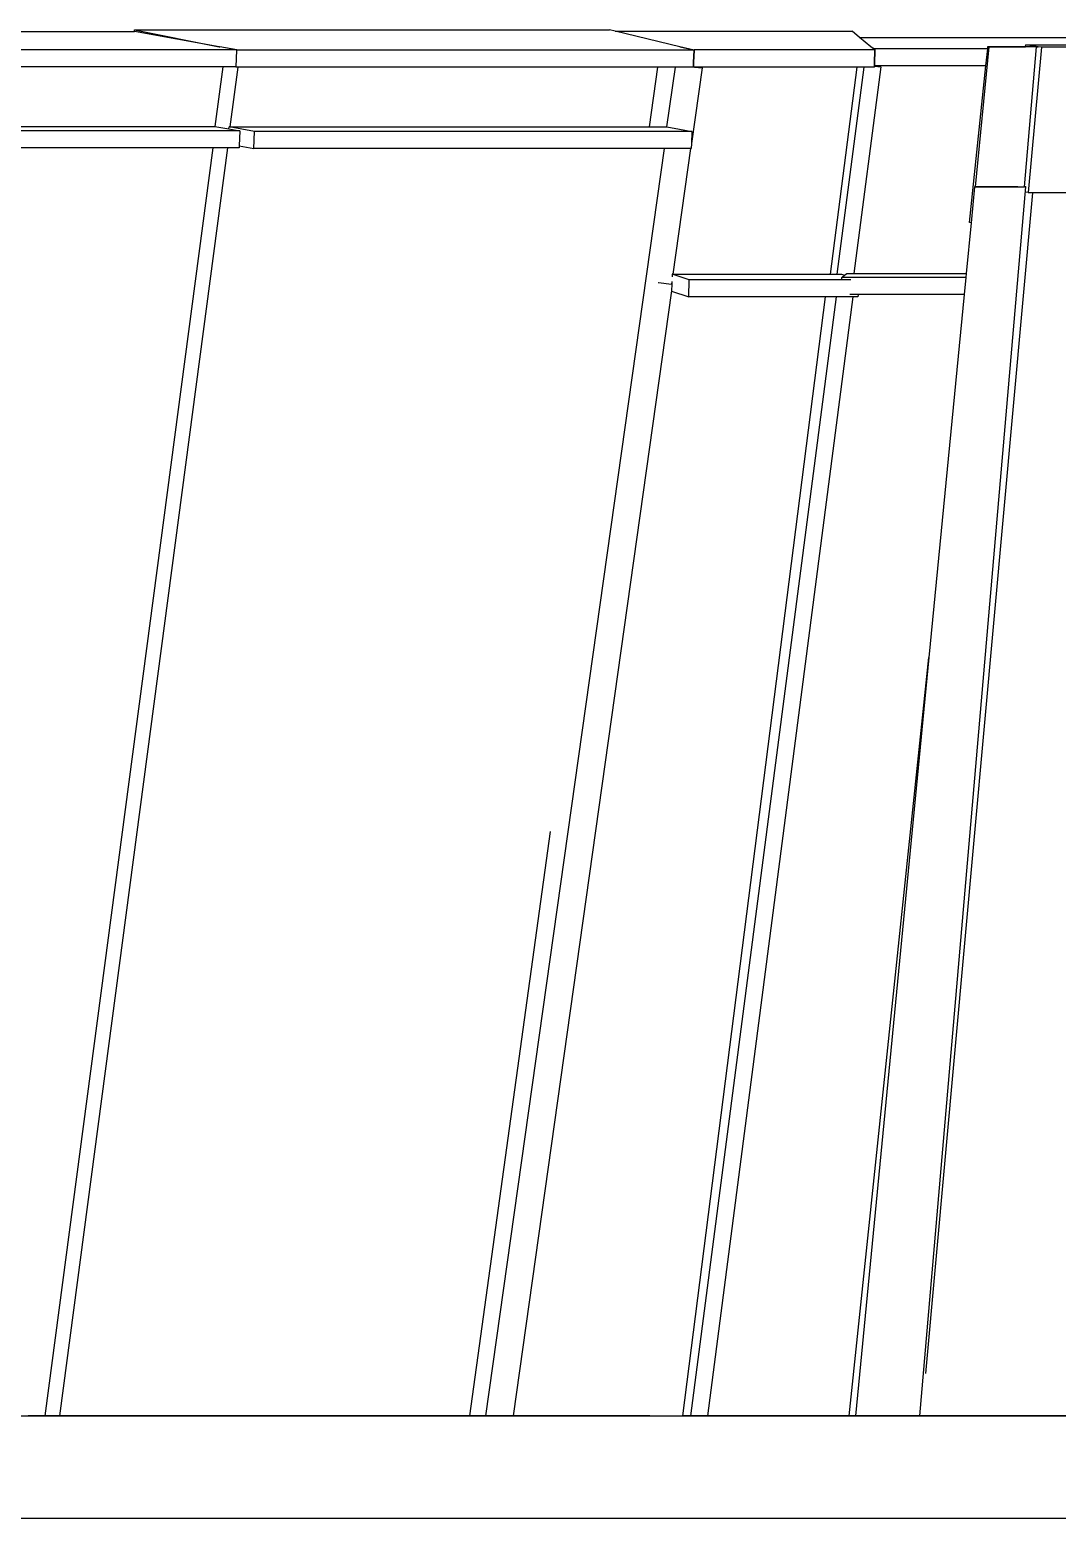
# Model space of a CAD drawing. Header units: millimetres. Extents: x 90964 to 877642, y 656808 to 1438307.
# Drawn here: x 858692 to 861694, y 1265739 to 1270077 of the extents above; entities that cross this region are included whole.
import ezdxf

# ---------------------------------------------------------------- set-up
doc = ezdxf.new("R2010")
doc.units = ezdxf.units.MM
doc.header["$LTSCALE"] = 300
doc.layers.add('ProfileEdges', color=7, linetype='Continuous')
doc.layers.add('SectionCutEdges', color=7, linetype='Continuous')

msp = doc.modelspace()

# ---------------------------------------------------------------- linework, layer by layer
at = {"color": 251}
for p, q in [((857653.5, 1270071), (858998.1, 1270071)), ((858998.1, 1270071), (858998.4, 1270076.6)), ((859245.5, 1270026.8), (858998.1, 1270071)), ((858998.4, 1270076.6), (860385.8, 1270076.6)), ((858998.4, 1270076.6), (859245.5, 1270026.8)), ((860402.5, 1270072.5), (860385.8, 1270076.6)), ((860402.5, 1270072.5), (861094.9, 1270072.5)), ((860591.9, 1270026.5), (860402.5, 1270072.5)), ((861116.9, 1270054.1), (861094.9, 1270072.5)), ((861116.9, 1270054.1), (861909.8, 1270054.1)), ((861149.9, 1270026.5), (861116.9, 1270054.1)), ((859297.1, 1270017.6), (857952.4, 1270017.6)), ((859245.7, 1270026.8), (859245.5, 1270026.8)), ((859245.7, 1270026.8), (859247.2, 1270026.5)), ((859297.1, 1270017.6), (859247.2, 1270026.5)), ((859294.8, 1269967.8), (859297, 1270016.5)), ((859297, 1270016.5), (859297.1, 1270017.6)), ((860633.2, 1270016.5), (859297, 1270016.5)), ((860591.9, 1270026.5), (860633.2, 1270017.3)), ((860633.2, 1270016.5), (860591.9, 1270026.5)), ((860631.7, 1269981.1), (860633.2, 1270016.5)), ((860633.2, 1270016.5), (860631.8, 1269981.1)), ((861160.9, 1270017.3), (860633.2, 1270017.3)), ((860633.2, 1270017.3), (860633.2, 1270016.5)), ((861149.9, 1270026.5), (861160.9, 1270021)), ((861160.9, 1270017.3), (861149.9, 1270026.5)), ((861160.5, 1269978.1), (861160.9, 1270017.3)), ((861160.9, 1270017.3), (861160.6, 1269978.1)), ((861491.2, 1270021), (861160.9, 1270021)), ((861160.9, 1270021), (861160.9, 1270017.3)), ((861494.4, 1270026.4), (861454.9, 1269617.2)), ((861485.9, 1269971.1), (861491.2, 1270021)), ((861491.2, 1270021), (861491.8, 1270027.6)), ((861491.8, 1270027.6), (861601.7, 1270027.7)), ((861491.8, 1270027.6), (861499.9, 1270026.5)), ((861494.4, 1270026.4), (861499.9, 1270026.5)), ((861500.6, 1270026.4), (861494.4, 1270026.4)), ((861499.9, 1270026.5), (861523.9, 1270026.9)), ((861499.9, 1270026.5), (861500.6, 1270026.4)), ((861601.6, 1270026.4), (861500.6, 1270026.4)), ((861523.9, 1270026.9), (861601.7, 1270026.9)), ((861598.4, 1269617.2), (861633.9, 1270026.4)), ((861601.6, 1270026.4), (861601.7, 1270026.9)), ((861633.9, 1270026.4), (861601.6, 1270026.4)), ((861601.7, 1270027.7), (861602.1, 1270031.9)), ((861601.7, 1270026.9), (861601.7, 1270027.7)), ((861602.1, 1270031.9), (861865.8, 1270032)), ((861638.7, 1270026.5), (861602.1, 1270031.9)), ((861647.9, 1270025.2), (861609.5, 1269601.3)), ((861633.9, 1270026.4), (861638.7, 1270026.5)), ((861647.9, 1270025.2), (861638.7, 1270026.5)), ((862246.5, 1270025.5), (861647.9, 1270025.2)), ((859205, 1269967.8), (857955.3, 1269967.8)), ((859256.1, 1269967.8), (859205, 1269967.8)), ((859256.1, 1269967.8), (859233, 1269793.6)), ((859289.2, 1269967.8), (859256.1, 1269967.8)), ((859299.5, 1269966.8), (859276.4, 1269793.1)), ((859294.5, 1269966.8), (859289.2, 1269967.8)), ((859294.6, 1269967.8), (859289.2, 1269967.8)), ((859294.6, 1269967.8), (859294.5, 1269966.8)), ((859299.5, 1269966.8), (859294.5, 1269966.8)), ((859294.8, 1269967.8), (859294.6, 1269967.8)), ((860527.3, 1269966.8), (859299.5, 1269966.8)), ((860503.3, 1269793.1), (860527.3, 1269966.8)), ((860578.5, 1269966.8), (860527.3, 1269966.8)), ((860553.9, 1269792.7), (860578.5, 1269966.8)), ((860615.8, 1269966.8), (860578.5, 1269966.8)), ((860631.1, 1269966.8), (860615.8, 1269966.8)), ((860656.3, 1269964.8), (860625.2, 1269744.4)), ((860631.1, 1269968), (860631.3, 1269971.3)), ((860631.1, 1269968), (860631.3, 1269967.9)), ((860631.1, 1269967.6), (860631.1, 1269968)), ((860631.3, 1269967.5), (860631.1, 1269967.6)), ((860631.1, 1269966.8), (860631.1, 1269967.6)), ((860631.3, 1269971.3), (860631.6, 1269978.8)), ((860631.4, 1269971.2), (860631.3, 1269971.3)), ((860631.4, 1269971.2), (860631.3, 1269967.9)), ((860631.3, 1269967.9), (860631.3, 1269967.5)), ((860634.5, 1269967.5), (860631.3, 1269967.5)), ((860631.7, 1269978.8), (860631.4, 1269971.2)), ((860631.6, 1269978.8), (860631.7, 1269981.1)), ((860631.7, 1269978.8), (860631.6, 1269978.8)), ((860631.7, 1269981.1), (860631.8, 1269981.1)), ((860631.8, 1269981.1), (860631.7, 1269978.8)), ((860634.5, 1269967.5), (860656.3, 1269964.8)), ((860645.7, 1269967.5), (860634.5, 1269967.5)), ((860656.3, 1269964.8), (860645.7, 1269967.5)), ((861109.5, 1269967.5), (860645.7, 1269967.5)), ((861032.2, 1269362.1), (861109.5, 1269967.5)), ((861128.8, 1269967.5), (861050.1, 1269362.1)), ((861178.8, 1269968.2), (861100.2, 1269364.3)), ((861128.8, 1269967.5), (861109.5, 1269967.5)), ((861160.4, 1269967.5), (861128.8, 1269967.5)), ((861160.4, 1269971.2), (861160.5, 1269978.1)), ((861160.6, 1269971.1), (861160.4, 1269971.2)), ((861160.4, 1269970.4), (861160.4, 1269971.2)), ((861160.4, 1269967.5), (861160.4, 1269970.4)), ((861160.4, 1269970.4), (861169.6, 1269969.3)), ((861160.6, 1269978.1), (861160.5, 1269978.1)), ((861160.6, 1269978.1), (861160.6, 1269971.1)), ((861169.8, 1269971.1), (861160.6, 1269971.1)), ((861169.8, 1269971.1), (861169.6, 1269969.3)), ((861169.6, 1269969.3), (861178.8, 1269968.2)), ((861173.5, 1269971.1), (861169.8, 1269971.1)), ((861178.8, 1269968.2), (861173.5, 1269971.1)), ((861485.9, 1269971.1), (861173.5, 1269971.1)), ((861437.8, 1269513.2), (861485.9, 1269971.1)), ((857933.7, 1269793.9), (859182.5, 1269793.9)), ((859182.5, 1269793.9), (859230.9, 1269793.9)), ((859230.9, 1269793.9), (859233, 1269793.6)), ((859233, 1269793.6), (859273.9, 1269786.8)), ((859273.9, 1269786.8), (859274.2, 1269793.1)), ((859273.9, 1269786.8), (859305.9, 1269781.4)), ((859349.1, 1269778.9), (859274.2, 1269793.1)), ((859274.2, 1269793.1), (859276.4, 1269793.1)), ((859276.4, 1269793.1), (860503.3, 1269793.1)), ((860503.3, 1269793.1), (860551.9, 1269793.1)), ((860551.9, 1269793.1), (860553.9, 1269792.7)), ((860553.9, 1269792.7), (860590.3, 1269785.8)), ((859305.9, 1269781.4), (858006.5, 1269781.4)), ((859305.9, 1269781.4), (859304, 1269737.2)), ((859346.8, 1269729.1), (859349.1, 1269778.9)), ((860626.9, 1269778.9), (859349.1, 1269778.9)), ((860590.3, 1269785.8), (860626.9, 1269778.9)), ((860625.2, 1269744.4), (860624.5, 1269729.1)), ((860626.9, 1269778.9), (860625.2, 1269744.4)), ((859167.5, 1269731.6), (858004.4, 1269731.6)), ((859227.1, 1269731.6), (858736.1, 1266026.5)), ((859269.8, 1269731.6), (858778.8, 1266026.5)), ((859227.1, 1269731.6), (859167.5, 1269731.6)), ((859269.8, 1269731.6), (859227.1, 1269731.6)), ((859303.8, 1269731.6), (859269.8, 1269731.6)), ((859304, 1269737.2), (859303.8, 1269731.6)), ((859304, 1269737.2), (859346.8, 1269729.1)), ((860488.2, 1269729.1), (859346.8, 1269729.1)), ((860024.8, 1266026.5), (860546.4, 1269729.1)), ((860546.4, 1269729.1), (860488.2, 1269729.1)), ((860582.8, 1269729.1), (860546.4, 1269729.1)), ((860623.1, 1269729.1), (860571.4, 1269362.1)), ((860623.1, 1269729.1), (860582.8, 1269729.1)), ((860624.5, 1269729.1), (860623.1, 1269729.1)), ((861292.5, 1266026.5), (861602.2, 1269617.2)), ((861452.6, 1269617), (861442.5, 1269512.6)), ((861452.6, 1269617), (861457.4, 1269617.2)), ((861505.5, 1269617.1), (861452.6, 1269617)), ((861454.9, 1269617.2), (861457.4, 1269617.2)), ((861457.4, 1269617.2), (861505.5, 1269617.2)), ((861505.5, 1269617.2), (861505.5, 1269617.1)), ((861579.1, 1269617.2), (861505.5, 1269617.1)), ((861505.5, 1269617.2), (861579.1, 1269617.2)), ((861579.1, 1269617.2), (861598.4, 1269617.2)), ((861600.5, 1269617.2), (861598.4, 1269617.2)), ((861602.2, 1269617.2), (861600.5, 1269617.2)), ((861602.2, 1269617.2), (861603.3, 1269617.3)), ((861603.3, 1269617.3), (861603.5, 1269617.3)), ((861603.9, 1269617.3), (861603.5, 1269617.3)), ((861603.9, 1269617.3), (861603.9, 1269617.3)), ((861622, 1269599.5), (861309.5, 1266150.1)), ((861602.7, 1269602.3), (861602.6, 1269602.3)), ((861609.5, 1269601.3), (861602.7, 1269602.3)), ((861609.5, 1269601.3), (861609.7, 1269601.3)), ((861622, 1269599.5), (861609.7, 1269601.3)), ((861609.7, 1269601.3), (861625.5, 1269601.3)), ((861625.4, 1269599.6), (861622, 1269599.5)), ((861625.5, 1269601.3), (861625.4, 1269599.6)), ((861751.4, 1269600.2), (861625.4, 1269599.6)), ((861625.5, 1269601.3), (861751.5, 1269601.2)), ((861442.5, 1269512.6), (861428.2, 1269364.3)), ((861442.5, 1269512.6), (861437.8, 1269513.2)), ((860569, 1269362.1), (860568.7, 1269354.8)), ((860619.1, 1269346.1), (860569, 1269362.1)), ((860569, 1269362.1), (860571.4, 1269362.1)), ((860571.4, 1269362.1), (861032.2, 1269362.1)), ((861032.2, 1269362.1), (861050.1, 1269362.1)), ((861050.1, 1269362.1), (861063.7, 1269362.1)), ((861063.7, 1269362.1), (861072.9, 1269359.2)), ((861065, 1269352.5), (861072.9, 1269359.2)), ((861065, 1269347.3), (861065, 1269352.5)), ((861427, 1269352.5), (861065, 1269352.5)), ((861072.9, 1269359.2), (861079, 1269364.3)), ((861079, 1269364.3), (861100.2, 1269364.3)), ((861100.2, 1269364.3), (861428.2, 1269364.3)), ((861427, 1269352.5), (861422.2, 1269302.7)), ((861428.2, 1269364.3), (861427, 1269352.5)), ((860567.2, 1269313.3), (860104.2, 1266026.5)), ((860527.7, 1269338), (860529.4, 1269337.8)), ((860529.4, 1269337.8), (860567.3, 1269333)), ((860568, 1269333.1), (860567.2, 1269313.3)), ((860567.2, 1269313.3), (860567.2, 1269312.4)), ((860567.2, 1269312.4), (860617.3, 1269296.4)), ((860568.2, 1269339.5), (860567.3, 1269333.4)), ((860567.3, 1269333.4), (860568, 1269333.3)), ((860567.3, 1269333.4), (860567.3, 1269333.1)), ((860568, 1269333.1), (860567.3, 1269333.1)), ((860567.3, 1269333.1), (860567.3, 1269333)), ((860568.2, 1269339.5), (860568, 1269333.3)), ((860568, 1269333.3), (860568, 1269333.1)), ((860568.3, 1269340.5), (860568.2, 1269339.5)), ((860617.3, 1269296.4), (860619.1, 1269346.1)), ((861091.4, 1269346.1), (860619.1, 1269346.1)), ((860600.5, 1266026.5), (861017.2, 1269296.4)), ((861017.2, 1269296.4), (860617.3, 1269296.4)), ((861048.3, 1269296.4), (860623.1, 1266026.5)), ((861097.3, 1269296.4), (860672.1, 1266026.5)), ((861048.3, 1269296.4), (861017.2, 1269296.4)), ((861097.3, 1269296.4), (861048.3, 1269296.4)), ((861112.2, 1269302.7), (861088.1, 1269302.7)), ((861112, 1269296.4), (861097.3, 1269296.4)), ((861112.2, 1269302.7), (861112, 1269296.4)), ((861422.2, 1269302.7), (861112.2, 1269302.7)), ((861422.2, 1269302.7), (861319.5, 1268242.3)), ((861086.7, 1266026.5), (861319.5, 1268242.3)), ((861319.5, 1268242.3), (861104.9, 1266026.5)), ((859977.7, 1266026.5), (860213.1, 1267733.7))]:
    msp.add_line(p, q, dxfattribs=at)
at = {"layer": 'ProfileEdges'}
msp.add_lwpolyline([(841771.7, 1266026.5), (863128.1, 1266026.5), (863128.1, 1265726.5), (841771.7, 1265726.5)], close=True, dxfattribs=at)
at = {"layer": 'SectionCutEdges', "color": 251}
for p, q in [((858695.8, 1266026.5), (858687.8, 1266026.5)), ((858736.1, 1266026.5), (858695.8, 1266026.5)), ((858778.8, 1266026.5), (858736.1, 1266026.5)), ((859977.7, 1266026.5), (858778.8, 1266026.5)), ((859985.7, 1266026.5), (859977.7, 1266026.5)), ((860024.8, 1266026.5), (859985.7, 1266026.5)), ((860062.9, 1266026.5), (860024.8, 1266026.5)), ((860104.2, 1266026.5), (860062.9, 1266026.5)), ((860220.1, 1266026.5), (860104.2, 1266026.5)), ((860503.6, 1266026.5), (860220.1, 1266026.5)), ((860503.6, 1266026.5), (860600.5, 1266026.5)), ((860605.6, 1266026.5), (860600.5, 1266026.5)), ((860623.1, 1266026.5), (860605.6, 1266026.5)), ((860672.1, 1266026.5), (860623.1, 1266026.5)), ((860799.8, 1266026.5), (860672.1, 1266026.5)), ((861086.7, 1266026.5), (860799.8, 1266026.5)), ((861104.9, 1266026.5), (861086.7, 1266026.5)), ((861292.5, 1266026.5), (861104.9, 1266026.5)), ((861299.1, 1266026.5), (861292.5, 1266026.5)), ((861300.5, 1266026.5), (861299.1, 1266026.5)), ((861322.7, 1266026.5), (861300.5, 1266026.5)), ((861915.4, 1266026.5), (861322.7, 1266026.5))]:
    msp.add_line(p, q, dxfattribs=at)

doc.saveas('drawing.dxf')
